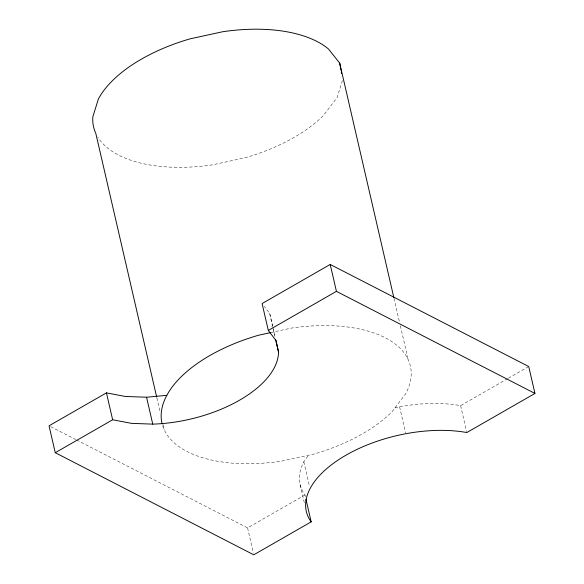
<?xml version="1.0" encoding="UTF-8"?>
<svg xmlns="http://www.w3.org/2000/svg" width="584" height="584" viewBox="0 0 584 584"><rect width="100%" height="100%" fill="white"/><g stroke="black" fill="none" stroke-linecap="round" stroke-linejoin="round"><path stroke-width="0.44" stroke-dasharray="2.92 2.19" d="M271.947 326.733L272.305 325.069L269.735 313.572L264.282 306.41M342.414 80.548L337.143 97.55L323.47 115.45A127.443 64.488 -13 0 1 245.316 157.716L212.817 164.79A127.443 64.488 -13 0 1 97.864 137.218M305.366 496.699L304.965 494.962A105.668 53.472 -13 0 1 303.819 461.798L308.388 455.286M76.599 439.978L247.572 527.899L304.965 494.962M394.857 407.982L399.595 406.836A105.668 53.472 -13 0 1 460.623 405.639L507.598 378.68M508.379 378.235L527.958 367M270.699 332.588L291.131 328.142A127.443 64.488 -13 0 1 405.573 393.952L391.901 411.851A127.443 64.488 -13 0 1 313.747 454.118L281.247 461.192A127.443 64.488 -13 0 1 162.388 424.809M50.669 426.641L75.789 439.562M460.623 405.639L466.631 431.671M393.996 298.278L399.529 322.244M400.347 325.792L408.136 359.51M399.595 406.836L405.603 432.868M269.735 313.572L272.743 326.587M272.947 327.456L274.947 336.128M273.305 329.405L274.911 336.347M303.819 461.798L309.425 486.092M300.169 484.778L304.373 502.999M247.572 527.899L253.383 553.063M156.87 397.872L160.147 412.07M163.016 424.495L164.243 429.817"/><path stroke-width="0.88" d="M270.699 332.588L258.632 335.216A127.385 64.459 -13 0 0 166.834 395.331L166.798 395.383A127.443 64.488 -13 0 0 162.155 423.94M166.841 395.331L146.555 397.229L125.283 396.463L106.441 392.871L49.049 425.809L55.261 452.709L253.777 554.8L311.177 521.862A105.668 53.472 -13 0 1 346.071 455.126A105.668 53.472 -13 0 1 466.835 432.54L534.951 393.448L528.739 366.548L330.223 264.457L262.099 303.549L268.312 330.449L275.947 340.472L278.517 351.962A102.127 51.684 -13 0 1 152.76 424.13L131.495 423.364L112.654 419.772L55.261 452.709M268.312 330.449L336.428 291.358L534.951 393.448M393.791 297.395L339.706 63.108L328.412 48.925A127.443 64.488 -13 0 0 222.701 31.74L190.202 38.814A127.385 64.459 -13 0 0 98.404 98.93L92.834 116.829A127.443 64.488 -13 0 0 95.812 133.415L156.665 396.989M330.223 264.457L336.428 291.358M275.706 339.815L278.517 351.962M305.965 499.305L311.177 521.862M146.555 397.229L152.76 424.13M106.441 392.871L112.654 419.772M339.706 63.108L340.954 70.095M341.268 71.839L341.582 73.584"/></g></svg>
